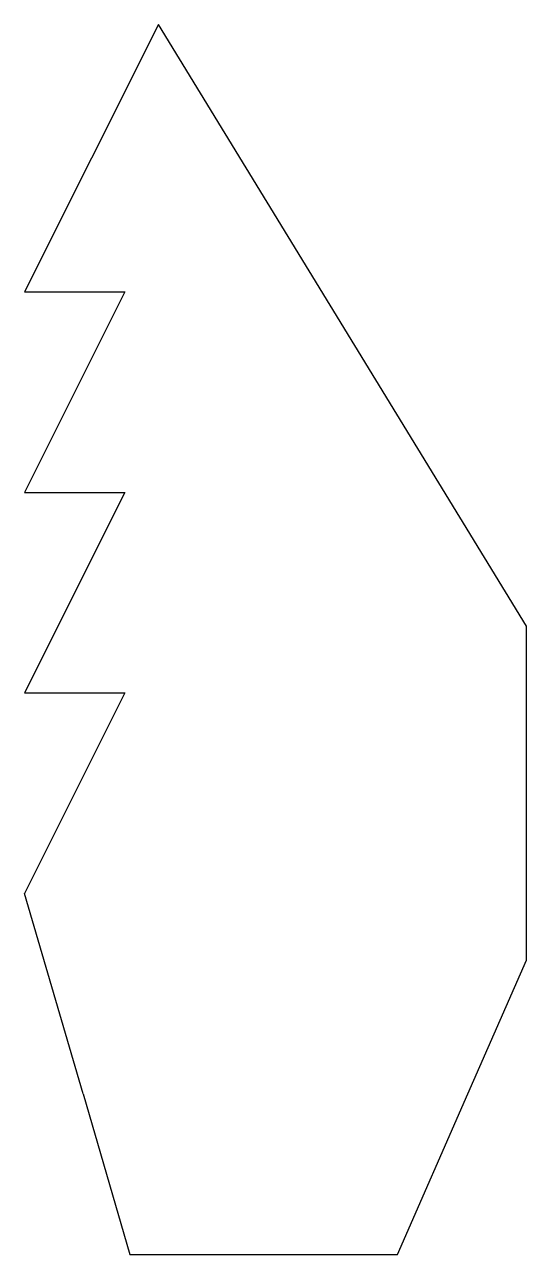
# Model space of a CAD drawing. Extents: x -95 to 0, y -30 to 203.
import ezdxf

# ---------------------------------------------------------------- set-up
doc = ezdxf.new("R2010")
doc.units = 0
doc.layers.get('0').update_dxf_attribs({"linetype": 'continuous'})

# ---------------------------------------------------------------- blocks, each defined once
blk = doc.blocks.new('PAD')
at = {"color": 0}
for p, q in [((-69.85, 203.2), (-95.25, 152.4)), ((0, 88.9), (-69.85, 203.2)), ((-95.25, 152.4), (-76.2, 152.4)), ((-76.2, 152.4), (-95.25, 114.3)), ((-95.25, 114.3), (-76.2, 114.3)), ((-76.2, 114.3), (-95.25, 76.2)), ((0, 25.4), (0, 88.9)), ((-95.25, 76.2), (-76.2, 76.2)), ((-76.2, 76.2), (-95.25, 38.1)), ((-84.1375, 0), (-95.25, 38.1)), ((-11.1125, 0), (0, 25.4)), ((-84.1375, 0), (-75.2475, -30.48)), ((-24.4475, -30.48), (-11.1125, 0)), ((-75.2475, -30.48), (-24.4475, -30.48))]:
    blk.add_line(p, q, dxfattribs=at)

msp = doc.modelspace()

# ---------------------------------------------------------------- block references
at = {"color": 0}
msp.add_blockref('PAD', (0, 0), dxfattribs=at)

doc.saveas('drawing.dxf')
